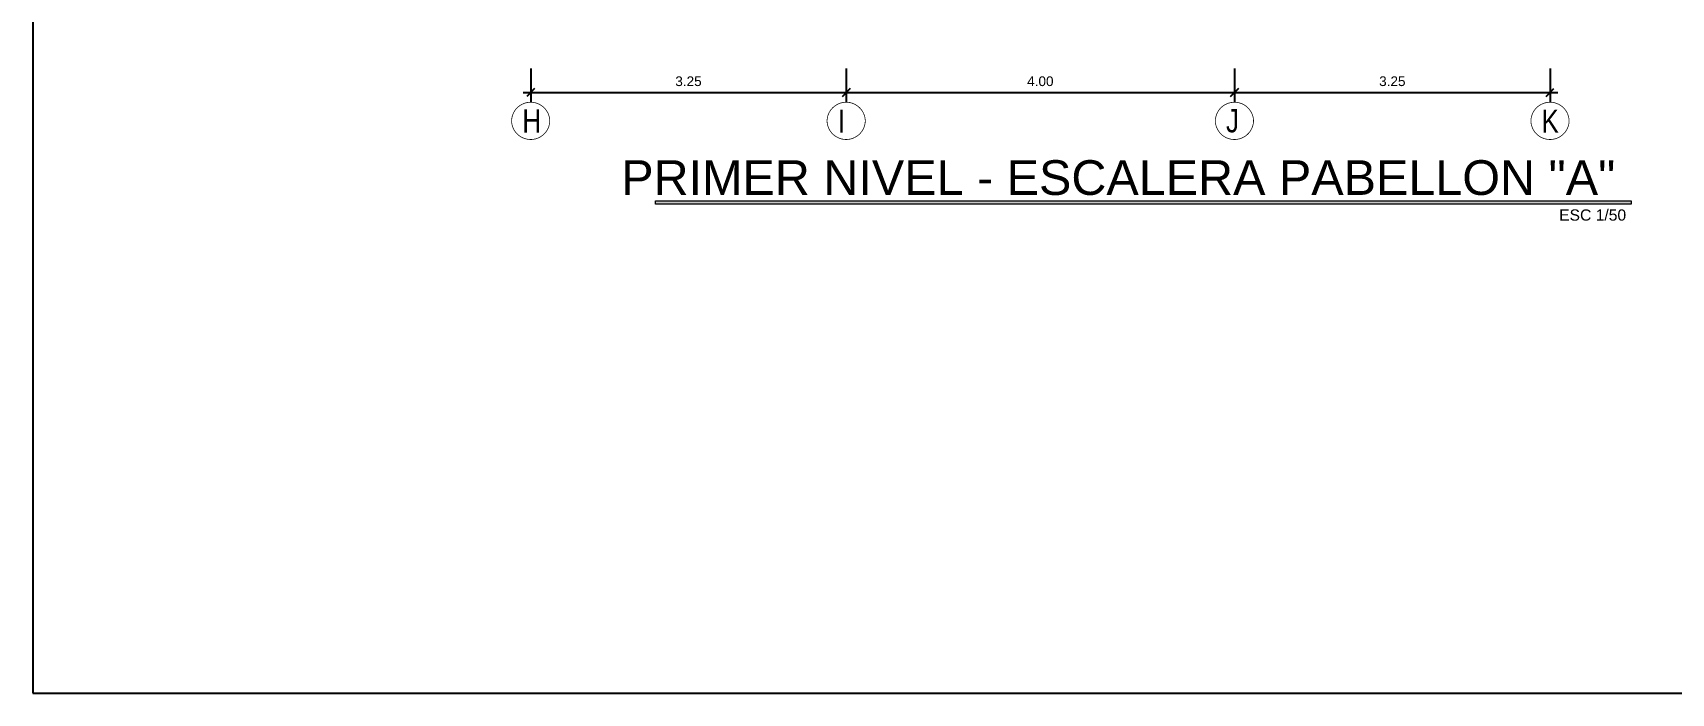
# Model space of a CAD drawing. Header units: millimetres. Extents: x 3354 to 3637, y 1117 to 1358.
# Drawn here: x 3560.66 to 3577.54, y 1116.84 to 1123.65 of the extents above; entities that cross this region are included whole.
import ezdxf

# ---------------------------------------------------------------- set-up
doc = ezdxf.new("R2010")
doc.units = ezdxf.units.MM
for name, color, linetype, lineweight in [('CASCO', 252, 'Continuous', 9), ('COTAS', 7, 'Continuous', 9), ('muros', 7, 'Continuous', 5)]:
    doc.layers.add(name, color=color, linetype=linetype, lineweight=lineweight)
doc.styles.add('1', font='arial.ttf')
doc.styles.get("Standard").update_dxf_attribs({"font": 'arial.ttf'})
doc.styles.add('style1', font='arial.ttf')
doc.styles.add('style2', font='arial.ttf')
doc.dimstyles.new('Esc  1  50', dxfattribs={"dimtxt": 0.1, "dimasz": 0.08, "dimexe": 0.2, "dimexo": 0.15, "dimgap": 0.065, "dimtad": 1, "dimzin": 4, "dimdsep": 46, "dimtxsty": 'Standard', "dimblk": 'OBLIQUE', "dimcen": 0.12, "dimdle": 0.15, "dimadec": 0, "dimazin": 0, "dimtfac": 1, "dimtix": 1, "dimtmove": 0, "dimatfit": 3, "dimldrblk": 'OBLIQUE', "dimfxl": 1, "dimarcsym": 0})

# ---------------------------------------------------------------- blocks, each defined once
blk = doc.blocks.new('_Oblique')
at = {"color": 0, "linetype": 'ByBlock', "lineweight": -2}
blk.add_line((-0.5, -0.5), (0.5, 0.5), dxfattribs=at)
blk = doc.blocks.new('*D148')
at = {"layer": 'CASCO', "color": 0, "lineweight": -2, "transparency": 16777216}
for p, q in [((3565.79, 1123.284), (3565.79, 1122.936)), ((3569.041, 1123.284), (3569.041, 1122.936)), ((3565.71, 1123.036), (3569.121, 1123.036))]:
    blk.add_line(p, q, dxfattribs=at)
at = {"layer": 'Defpoints', "color": 0, "transparency": 16777216}
for p in [(3565.79, 1123.534), (3569.041, 1123.534), (3569.041, 1123.036)]:
    blk.add_point(p, dxfattribs=at)
at = {"layer": 'CASCO', "color": 0, "lineweight": -2, "transparency": 16777216, "xscale": 0.08, "yscale": 0.08, "zscale": 0.08, "rotation": 180}
blk.add_blockref('_Oblique', (3565.79, 1123.036), dxfattribs=at)
at = {"layer": 'CASCO', "color": 0, "lineweight": -2, "transparency": 16777216, "xscale": 0.08, "yscale": 0.08, "zscale": 0.08}
blk.add_blockref('_Oblique', (3569.041, 1123.036), dxfattribs=at)
at = {"layer": 'CASCO', "color": 0, "lineweight": 5, "transparency": 16777216, "insert": (3567.415, 1123.152), "char_height": 0.1, "attachment_point": 5}
blk.add_mtext('3.25', dxfattribs=at)
blk = doc.blocks.new('*D149')
at = {"layer": 'CASCO', "color": 0, "lineweight": -2, "transparency": 16777216}
for p, q in [((3569.041, 1123.284), (3569.041, 1122.936)), ((3573.042, 1123.284), (3573.042, 1122.936)), ((3568.961, 1123.036), (3573.122, 1123.036))]:
    blk.add_line(p, q, dxfattribs=at)
at = {"layer": 'Defpoints', "color": 0, "transparency": 16777216}
for p in [(3569.041, 1123.534), (3573.042, 1123.534), (3573.042, 1123.036)]:
    blk.add_point(p, dxfattribs=at)
at = {"layer": 'CASCO', "color": 0, "lineweight": -2, "transparency": 16777216, "xscale": 0.08, "yscale": 0.08, "zscale": 0.08, "rotation": 180}
blk.add_blockref('_Oblique', (3569.041, 1123.036), dxfattribs=at)
at = {"layer": 'CASCO', "color": 0, "lineweight": -2, "transparency": 16777216, "xscale": 0.08, "yscale": 0.08, "zscale": 0.08}
blk.add_blockref('_Oblique', (3573.042, 1123.036), dxfattribs=at)
at = {"layer": 'CASCO', "color": 0, "lineweight": 5, "transparency": 16777216, "insert": (3571.041, 1123.152), "char_height": 0.1, "attachment_point": 5}
blk.add_mtext('4.00', dxfattribs=at)
blk = doc.blocks.new('*D150')
at = {"layer": 'CASCO', "color": 0, "lineweight": -2, "transparency": 16777216}
for p, q in [((3573.042, 1123.284), (3573.042, 1122.936)), ((3576.294, 1123.284), (3576.294, 1122.936)), ((3572.962, 1123.036), (3576.374, 1123.036))]:
    blk.add_line(p, q, dxfattribs=at)
at = {"layer": 'Defpoints', "color": 0, "transparency": 16777216}
for p in [(3573.042, 1123.534), (3576.294, 1123.534), (3576.294, 1123.036)]:
    blk.add_point(p, dxfattribs=at)
at = {"layer": 'CASCO', "color": 0, "lineweight": -2, "transparency": 16777216, "xscale": 0.08, "yscale": 0.08, "zscale": 0.08, "rotation": 180}
blk.add_blockref('_Oblique', (3573.042, 1123.036), dxfattribs=at)
at = {"layer": 'CASCO', "color": 0, "lineweight": -2, "transparency": 16777216, "xscale": 0.08, "yscale": 0.08, "zscale": 0.08}
blk.add_blockref('_Oblique', (3576.294, 1123.036), dxfattribs=at)
at = {"layer": 'CASCO', "color": 0, "lineweight": 5, "transparency": 16777216, "insert": (3574.668, 1123.152), "char_height": 0.1, "attachment_point": 5}
blk.add_mtext('3.25', dxfattribs=at)

msp = doc.modelspace()

# ---------------------------------------------------------------- hatches: boundary and pattern name
at = {"layer": 'muros', "ltscale": 2}
msp.add_hatch(color=7, dxfattribs=at).paths.add_polyline_path([(3577.128, 1121.919), (3577.128, 1121.884), (3567.074, 1121.884), (3567.074, 1121.919)])

# ---------------------------------------------------------------- linework, layer by layer
at = {"ltscale": 2}
msp.add_lwpolyline([(3560.658, 1116.841), (3602.94, 1116.841), (3602.94, 1152.897), (3560.658, 1152.897)], close=True, dxfattribs=at)
at = {"layer": 'CASCO', "ltscale": 2, "const_width": 0.0076}
for points in [[(3565.986, 1122.739, -0.951688), (3565.592, 1122.739, -1)], [(3569.237, 1122.739, -0.951688), (3568.843, 1122.739, -1)], [(3573.238, 1122.739, -0.951688), (3572.844, 1122.739, -1)], [(3576.49, 1122.739, -0.951688), (3576.096, 1122.739, -1)]]:
    msp.add_lwpolyline(points, format="xyb", close=True, dxfattribs=at)
at = {"layer": 'COTAS'}
msp.add_lwpolyline([(3577.128, 1121.884), (3567.074, 1121.884), (3567.074, 1121.919), (3577.128, 1121.919)], close=True, dxfattribs=at)

# ---------------------------------------------------------------- texts
at = {"layer": 'CASCO', "style": 'style1', "width": 0.8}
for s, p in [('H', (3565.703, 1122.623)), ('I', (3568.954, 1122.621)), ('J', (3572.954, 1122.625)), ('K', (3576.206, 1122.621))]:
    msp.add_text(s, height=0.24, dxfattribs=at).set_placement(p)
at = {"layer": 'COTAS'}
for s, height, style, p in [('PRIMER NIVEL - ESCALERA PABELLON "A"', 0.35785, '1', (3566.722, 1121.98)), ('ESC 1/50', 0.1155, 'style2', (3576.387, 1121.715))]:
    msp.add_text(s, height=height, dxfattribs=dict(at, style=style)).set_placement(p)

# ---------------------------------------------------------------- dimensions: what is measured, and where the dimension line sits
at = {"layer": 'CASCO', "lineweight": 5}
for base, p1, p2, picture, middle in [((3569.041, 1123.036), (3565.79, 1123.534), (3569.041, 1123.534), '*D148', (3567.415, 1123.152)), ((3573.042, 1123.036), (3569.041, 1123.534), (3573.042, 1123.534), '*D149', (3571.041, 1123.152)), ((3576.294, 1123.036), (3573.042, 1123.534), (3576.294, 1123.534), '*D150', (3574.668, 1123.152))]:
    dim = msp.add_linear_dim(base=base, p1=p1, p2=p2, angle=180, dimstyle='Esc  1  50', override={"dimexe": 0.1, "dimexo": 0.25, "dimdle": 0.08}, dxfattribs=at)
    dim.commit()
    dim.dimension.update_dxf_attribs({"geometry": picture, "text_midpoint": middle})

doc.saveas('drawing.dxf')
